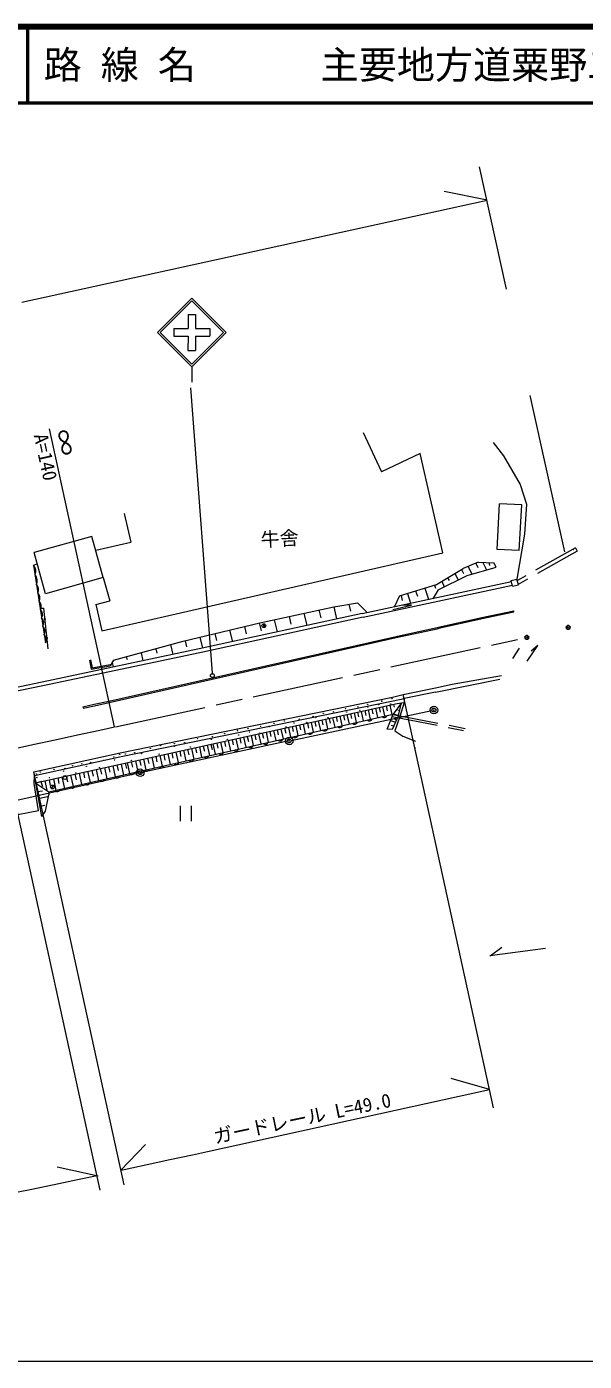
# Model space of a CAD drawing. Units: millimetres, scale not verified. Extents: x 39976 to 679596, y 19988 to 379774.
# Drawn here: x 178039 to 251197, y 204878 to 379774 of the extents above; entities that cross this region are included whole.
import ezdxf
from ezdxf.enums import TextEntityAlignment as Align

# ---------------------------------------------------------------- set-up
doc = ezdxf.new("R2010")
doc.units = ezdxf.units.MM
doc.header["$LTSCALE"] = 999.406
doc.header["$PDMODE"] = 32
doc.header["$PDSIZE"] = 500
doc.linetypes.add('CHAIN', pattern=[18.5, 12, -1.5, 3.5, -1.5])
doc.linetypes.add('DASHED', pattern=[7.5, 6, -1.5])
for name, color, linetype, lineweight in [('M-BGD', 7, 'Continuous', 13), ('M-BGD-HTXT', 7, 'Continuous', 13), ('M-BMK', 2, 'CHAIN', 13), ('M-BMK-ROW', 30, 'Continuous', 13), ('M-STR-HTXT', 7, 'Continuous', 13), ('M-STR-STRC', 7, 'Continuous', 13), ('M-TTL', 2, 'Continuous', 140), ('M-TTL-LINE', 7, 'Continuous', 50)]:
    doc.layers.add(name, color=color, linetype=linetype, lineweight=lineweight)
doc.layers.add('M-OTRS', color=6, linetype='Continuous')
doc.layers.add('M-TTL-TXT', color=7, linetype='Continuous')
doc.styles.add('ＭＳ ゴシック', font='')
doc.styles.get('ＭＳ ゴシック').set_extended_font_data('MS Gothic')

# ---------------------------------------------------------------- blocks, each defined once
blk = doc.blocks.new('ﾌﾟﾛｯﾄﾏｰｸ-03_1')
at = {"color": 30, "linetype": 'Continuous', "lineweight": 13}
blk.add_circle((0, 0), 0.5, dxfattribs=at)
at = {"color": 30}
blk.add_point((0, 0), dxfattribs=at)

msp = doc.modelspace()

# ---------------------------------------------------------------- linework, layer by layer
at = {"layer": 'M-BGD'}
for p, q in [((222187.9, 326605.8), (224597.9, 321453.5)), ((229663.9, 323823.1), (224597.9, 321453.5)), ((232632.6, 310813.9), (229663.9, 323823.1)), ((239217.7, 325298.3), (240603.9, 323528.3)), ((240603.9, 323528.3), (242792.9, 319799)), ((242792.9, 319799), (243601.3, 317189.4)), ((239749.2, 311279.8), (240073, 317255.7)), ((242986.1, 317097.8), (240073, 317255.7)), ((242662.3, 311122), (242986.1, 317097.8)), ((243601.3, 317189.4), (243358.1, 313251.9)), ((190830.8, 315972.9), (191690.6, 312205.3)), ((243358.1, 313251.9), (242363.2, 307394.4)), ((186586.2, 312986), (179014.1, 310876.6)), ((188094.6, 307571.5), (186586.2, 312986)), ((187095.8, 311156.8), (191690.6, 312205.3)), ((250023.2, 311496.4), (250269.7, 311061.3)), ((180522.4, 305462.1), (179014.1, 310876.6)), ((187885.2, 300602.5), (232632.6, 310813.9)), ((237247.2, 309588), (235301.4, 308770.8)), ((237247.2, 309588), (239338.5, 309536.9)), ((237875.3, 309572.7), (238356.9, 308584.2)), ((242662.3, 311122), (239749.2, 311279.8)), ((249790.1, 311279.9), (249804, 311258.9)), ((178934.6, 309214.9), (179428.1, 309390.3)), ((178934.6, 309214.9), (179339.1, 306669.9)), ((231803.2, 306691.7), (235301.4, 308770.8)), ((232008.9, 305970.6), (235832.4, 307865.5)), ((234206.1, 308119.8), (234641.9, 307275.5)), ((235104, 308653.5), (235348.7, 308135)), ((235832.4, 307865.5), (239614.8, 308942.3)), ((235966.7, 309050.2), (236443.7, 308039.5)), ((236978.8, 309475.3), (237233.3, 308919.8)), ((238681.2, 309552.9), (238753.1, 309166.8)), ((239614.8, 308942.3), (239338.5, 309536.9)), ((179339.1, 306669.9), (180504.9, 299025.2)), ((188094.6, 307571.5), (180522.4, 305462.1)), ((188094.6, 307571.5), (188937.9, 304544.1)), ((222056.3, 302886.8), (241637.4, 307083)), ((222161.7, 302398.3), (241751.2, 306596.4)), ((226948.7, 305175), (231803.2, 306691.7)), ((230268.7, 306212.3), (230754.9, 304750.9)), ((231521, 306603.5), (231666.8, 306194.8)), ((232492.5, 307101.4), (232813.9, 306369.6)), ((233262.6, 307559.1), (233446.4, 307195)), ((241606, 307217.4), (242363.2, 307394.4)), ((241788, 306438.9), (241606, 307217.4)), ((241788, 306438.9), (242545.2, 306615.8)), ((242545.2, 306615.8), (242363.2, 307394.4)), ((187124.4, 304038.9), (188937.9, 304544.1)), ((226948.7, 305175), (226279.8, 303791.9)), ((227158.6, 305240.6), (227307.3, 304577.8)), ((227999.8, 305503.4), (228395.8, 304245.3)), ((229060.3, 305834.7), (229291.4, 305131)), ((232008.9, 305970.6), (231361.1, 304880.8)), ((179985.3, 303564.4), (180233.2, 303554.2)), ((180233.2, 303554.2), (180805.9, 298246.6)), ((187124.4, 304038.9), (187885.2, 300602.5)), ((222056.3, 302886.8), (200658.4, 298231)), ((208613.6, 301650.2), (218320.4, 303760.2)), ((214413.2, 302910.9), (214796.2, 301307.1)), ((216366.8, 303335.5), (216610.4, 302315.5)), ((218320.4, 303760.2), (221451.2, 304272)), ((218320.4, 303760.2), (218703.2, 302157.2)), ((220298.2, 304083.5), (220517.4, 303165.6)), ((221451.2, 304272), (222704.6, 303025.7)), ((226068, 303385.5), (228505.9, 303949.1)), ((228505.9, 303949.1), (227354.8, 303986.1)), ((237761.9, 302347.9), (241935.7, 303229.9)), ((237792.9, 302201.3), (241966.6, 303083.1)), ((241966.6, 303083.1), (241935.7, 303229.9)), ((180396.3, 302043.1), (180374.9, 302241.8)), ((180374.9, 302241.8), (180399.6, 302236.5)), ((180407.4, 302052.3), (180387.6, 302235.2)), ((180419.3, 302053.6), (180396.3, 302043.1)), ((180399.6, 302236.5), (180420.8, 302226.7)), ((180400, 302232.5), (180418.9, 302057.6)), ((180430.4, 302062.9), (180412.4, 302229.8)), ((180437.9, 302067.7), (180419.3, 302053.6)), ((180420.8, 302226.7), (180442.8, 302209)), ((180425.6, 302219.2), (180441, 302076.1)), ((180455.6, 302089.7), (180437.9, 302067.7)), ((180451.6, 302089.3), (180438.8, 302208.6)), ((180442.8, 302209), (180456.8, 302190.4)), ((180452.8, 302189.9), (180461.4, 302110.4)), ((180465.4, 302110.9), (180455.6, 302089.7)), ((180456.8, 302190.4), (180467.3, 302167.4)), ((180470.8, 302135.6), (180465.4, 302110.9)), ((180467.3, 302167.4), (180470.8, 302135.6)), ((198572.7, 299248.7), (208613.6, 301650.2)), ((222161.7, 302398.3), (200763.2, 297742.4)), ((206608.7, 301170.7), (206842.8, 300190.3)), ((208552.7, 301635.6), (208796.3, 300615.3)), ((208999.9, 301158.2), (209188.9, 301093)), ((209241, 301244.2), (209080.4, 301299.6)), ((209286.6, 301376.4), (209097.7, 301441.6)), ((209188.9, 301093), (209286.6, 301376.4)), ((210506, 302061.6), (210889.1, 300457)), ((212459.6, 302486.2), (212703.3, 301465.4)), ((227076.7, 300011.3), (231869.3, 301024.2)), ((227107.7, 299864.6), (231900.2, 300877.5)), ((231869.3, 301024.2), (232416.9, 301179)), ((231900.2, 300877.5), (232455.8, 301033.6)), ((232416.9, 301179), (237179.4, 302221)), ((232448.9, 301032.5), (237211.4, 302074.5)), ((237179.4, 302221), (237761.9, 302347.9)), ((237211.4, 302074.5), (237792.9, 302201.3)), ((180642.9, 299757.7), (180667.5, 299752.4)), ((180664.3, 299559), (180642.9, 299757.7)), ((180675.3, 299568.2), (180655.6, 299751.1)), ((180687.3, 299569.5), (180664.3, 299559)), ((180667.5, 299752.4), (180688.7, 299742.6)), ((180668, 299748.4), (180686.8, 299573.5)), ((180698.4, 299578.8), (180680.4, 299745.7)), ((180705.9, 299583.6), (180687.3, 299569.5)), ((180688.7, 299742.6), (180710.8, 299724.9)), ((180693.6, 299735.1), (180709, 299592)), ((180723.6, 299605.6), (180705.9, 299583.6)), ((180719.6, 299605.2), (180706.7, 299724.4)), ((180710.8, 299724.9), (180724.8, 299706.3)), ((180720.8, 299705.8), (180729.4, 299626.3)), ((180733.4, 299626.8), (180723.6, 299605.6)), ((180724.8, 299706.3), (180735.3, 299683.3)), ((180738.8, 299651.5), (180733.4, 299626.8)), ((180735.3, 299683.3), (180738.8, 299651.5)), ((188832.6, 291400.5), (226502.5, 299875.3)), ((188876.7, 291205.5), (226530.9, 299733.9)), ((189427, 296752.9), (198572.7, 299248.7)), ((198832.8, 299310.9), (199026.7, 298498.6)), ((200776.7, 299775.8), (201121.6, 298331.8)), ((202720.7, 300240.8), (202935.8, 299340.2)), ((204664.7, 300705.7), (205028.6, 299181.9)), ((226500.2, 299874.8), (227076.7, 300011.3)), ((226530.9, 299733.9), (227107.7, 299864.6)), ((200658.4, 298231), (180054.3, 293870)), ((200763.2, 297742.4), (180156.2, 293380.8)), ((193046.4, 297724.9), (193297.6, 296673.1)), ((194972.2, 298266.1), (195114.4, 297670.5)), ((196901.5, 298792.6), (197209.9, 297501.1)), ((242657.3, 298343.3), (241758.5, 296978.5)), ((243677.3, 296626.4), (245079.6, 298698.7)), ((245079.6, 298698.7), (244211.2, 297942.3)), ((186279, 296764.6), (186510.2, 295588.8)), ((186426.1, 296793.5), (186628.8, 295762.6)), ((186510.2, 295588.8), (188998.7, 296038.8)), ((186628.8, 295762.6), (188972.1, 296186.3)), ((188972.1, 296186.3), (188998.7, 296038.8)), ((189427, 296752.9), (188998.7, 296038.8)), ((189242.1, 296444.7), (189385.3, 295845)), ((191113.6, 297213.2), (191202.1, 296842.5)), ((180054.3, 293870), (170169, 291845.6)), ((231679.7, 292576.5), (240109.6, 294256)), ((233844.5, 293594.1), (240337.5, 294744.2)), ((180156.2, 293380.8), (170269.3, 291356.1)), ((226038.3, 291920.9), (227438.9, 292240.5)), ((227438.9, 292240.5), (231687.7, 293133.2)), ((231679.7, 292576.5), (227547.2, 291752.6)), ((231687.7, 293133.2), (233844.5, 293594.1)), ((185388.1, 290647.3), (185430.8, 290452)), ((190325.6, 284616.9), (226038.3, 291920.9)), ((190425.7, 284127.3), (226138.4, 291431.3)), ((202472.2, 285782.6), (226634.3, 291074.8)), ((223323.6, 290349.7), (223460.6, 289724.2)), ((223792.2, 290452.3), (224059, 289234)), ((224261.9, 290555.2), (224399.2, 289928.3)), ((224731.5, 290658.1), (224997.1, 289445.4)), ((225202.2, 290761.2), (225339.8, 290132.9)), ((225672.8, 290864.2), (225937.2, 289657.2)), ((227213.1, 291164.5), (226126.6, 289699.9)), ((226138.4, 291431.3), (227547.2, 291752.6)), ((226144.5, 290967.6), (226228, 290586.1)), ((226616.1, 291070.9), (226622.3, 291042.6)), ((226634.3, 291074.8), (227547.1, 291216.2)), ((226814.8, 289493.6), (227213.1, 291164.5)), ((227547.1, 291216.2), (227000.5, 289358.5)), ((227547.2, 291752.6), (227547.1, 291216.2)), ((214312.5, 287037.8), (226126.6, 289699.9)), ((215347.1, 288602.6), (215625.1, 287333.6)), ((215820.9, 288706.4), (215959.6, 288073.3)), ((216294.7, 288810.2), (216571.4, 287546.8)), ((216766.3, 288913.5), (216904.4, 288283.2)), ((217237.9, 289016.8), (217513.4, 287759.1)), ((217709.6, 289120.1), (217847, 288492.6)), ((218181.2, 289223.4), (218455.5, 287971.3)), ((218650.7, 289326.2), (218787.5, 288701.6)), ((219120.2, 289429), (219393.2, 288182.7)), ((219587.6, 289531.4), (219723.8, 288909.6)), ((220055, 289633.8), (220327, 288392.1)), ((220520.7, 289735.8), (220656.8, 289114.3)), ((220986.3, 289837.8), (221258.9, 288593.4)), ((221453, 289940), (221589.4, 289317.1)), ((221919.6, 290042.2), (222188.9, 288812.6)), ((222387.3, 290144.6), (222524, 289520.4)), ((222854.9, 290247), (223123, 289023.1)), ((225321.9, 287724.3), (226126.6, 289699.9)), ((225786.6, 288834.4), (226432, 288623.2)), ((226814.8, 289493.6), (225973.1, 287667.5)), ((226816.8, 289502), (226126.6, 289699.9)), ((226292.9, 289013.3), (226555.7, 288931.5)), ((227000.5, 289358.5), (226330.8, 287502.4)), ((226745.5, 290259.6), (226988.4, 290221.8)), ((202498.4, 284375.6), (214312.5, 287037.8)), ((207476, 286878.6), (207764.4, 285562.2)), ((207969.7, 286986.7), (208113.5, 286330)), ((208463.3, 287094.9), (208750.3, 285784.4)), ((208954.7, 287202.5), (209097.9, 286548.8)), ((209446.2, 287310.1), (209731.9, 286005.6)), ((209935.4, 287417.3), (210077.9, 286766.5)), ((210424.6, 287524.4), (210709, 286225.8)), ((210911.5, 287631.1), (211053.4, 286983.2)), ((211398.5, 287737.8), (211681.7, 286445)), ((211883.3, 287843.9), (212024.6, 287199)), ((212368.1, 287950.1), (212650, 286663.2)), ((212850.8, 288055.8), (212991.4, 287413.8)), ((213333.4, 288161.5), (213614, 286880.4)), ((213813.8, 288266.8), (213953.8, 287627.6)), ((214294.2, 288372), (214573.6, 287096.6)), ((214871.2, 288498.4), (215010.5, 287862.4)), ((225973.1, 287667.5), (225321.9, 287724.3)), ((225872.6, 288257.5), (226188.2, 288134.3)), ((226330.8, 287502.4), (227373.5, 286819.9)), ((179987.6, 280873.2), (202472.2, 285782.6)), ((199665.4, 285169.8), (199964.3, 283801.2)), ((200178.6, 285281.8), (200327.6, 284599.6)), ((200691.9, 285393.9), (200988.9, 284033.5)), ((201202, 285505.3), (201350.1, 284827.1)), ((201712.2, 285616.7), (202007.4, 284264.3)), ((202219.3, 285727.4), (202366.5, 285053.2)), ((202472.2, 285782.6), (202767.1, 284436.2)), ((202977.1, 285893.2), (203124.2, 285221.5)), ((203482, 286003.8), (203775.6, 284663.4)), ((203984.6, 286113.9), (204131.1, 285445.2)), ((204487.3, 286224), (204779.5, 284889.7)), ((204987.7, 286333.6), (205133.5, 285667.9)), ((205488, 286443.2), (205779, 285114.9)), ((205986.2, 286552.3), (206131.3, 285889.6)), ((206484.3, 286661.4), (206773.9, 285339.1)), ((206980.2, 286770), (207124.6, 286110.3)), ((227373.5, 286819.9), (229038.9, 286149.3)), ((229027.1, 285191), (228910.9, 285285.8)), ((178965.8, 282145), (190325.6, 284616.9)), ((179054, 281652.9), (190425.7, 284127.3)), ((191731, 281935), (202498.4, 284375.6)), ((191768.2, 283445.4), (191924.4, 282729.9)), ((191952, 283485.5), (191983.2, 283492.4)), ((192306.5, 283563), (192618, 282136.1)), ((192841.6, 283679.8), (192996.9, 282968.5)), ((193376.7, 283796.6), (193686.4, 282378.2)), ((193908.6, 283912.8), (194063, 283205.7)), ((194440.5, 284028.9), (194748.3, 282618.9)), ((194969.2, 284144.4), (195122.7, 283441.5)), ((195498, 284259.8), (195804, 282858.2)), ((196023.6, 284374.6), (196176.1, 283675.9)), ((196549.2, 284489.4), (196853.4, 283096.1)), ((197071.7, 284603.4), (197223.3, 283908.9)), ((197594.1, 284717.5), (197896.5, 283332.5)), ((198113.5, 284830.9), (198264.3, 284140.5)), ((198632.9, 284944.3), (198933.5, 283567.6)), ((199149.1, 285057), (199299, 284370.7)), ((180020.7, 276259.8), (178965.8, 282145)), ((179041.6, 280585.6), (179054, 281652.9)), ((180963.6, 279494.4), (191731, 281935)), ((183800.2, 281705.7), (184126.5, 280211.3)), ((184360.6, 281828), (184523.2, 281083.1)), ((184921, 281950.4), (185245.3, 280464.9)), ((185478, 282072), (185639.7, 281331.5)), ((186035.1, 282193.6), (186357.5, 280717)), ((186588.8, 282314.5), (186749.5, 281578.4)), ((187142.5, 282435.4), (187463, 280967.6)), ((187693, 282555.6), (187852.8, 281823.9)), ((188243.4, 282675.8), (188562, 281216.7)), ((188790.6, 282795.3), (188949.4, 282067.9)), ((189337.8, 282914.8), (189654.5, 281464.3)), ((189881.7, 283033.5), (190039.6, 282310.5)), ((190425.6, 283152.3), (190740.4, 281710.5)), ((190966.3, 283270.3), (191123.2, 282551.6)), ((191229.9, 283327.9), (191543.3, 281892.5)), ((179582.7, 277011.3), (179041.6, 280585.6)), ((179987.6, 280873.2), (179238.5, 280623.6)), ((179238.5, 280623.6), (180963.6, 279494.4)), ((179272.7, 280634.9), (179287.1, 280591.8)), ((179890.4, 280840.8), (180096.9, 280221.2)), ((180411.1, 280965.7), (180693.8, 279671)), ((180978.2, 281089.5), (181143.8, 280331.1)), ((181600.2, 280269.3), (181354.5, 280354)), ((181373.1, 280009.3), (181477.4, 280311.7)), ((181545.3, 281213.3), (181875.5, 279701.1)), ((182109, 281336.4), (182273.6, 280582.5)), ((182672.7, 281459.5), (183001, 279956.2)), ((183236.5, 281582.6), (183400.1, 280833.2)), ((179434.9, 279528.1), (180119.2, 279648.1)), ((179596.8, 278625.1), (180930.5, 278934.7)), ((180521, 276962.3), (180966.2, 279106.9)), ((180963.6, 279494.4), (180966.2, 279106.9)), ((179582.7, 277011.3), (176867, 276473.8)), ((179775.6, 277627.2), (180423.4, 277753.2)), ((180020.7, 276259.8), (180521, 276962.3)), ((198184.5, 277678.8), (198184.5, 275679.9)), ((199683.6, 275679.9), (199683.6, 277678.8))]:
    msp.add_line(p, q, dxfattribs=at)
at = {"layer": 'M-BGD', "linetype": 'DASHED'}
for p, q in [((250023.2, 311496.4), (242412.1, 307185.1)), ((250269.7, 311061.3), (242530.7, 306677.6)), ((225986.7, 289356.5), (235356.7, 287552.3)), ((226102, 289639.7), (235582.1, 287814.3))]:
    msp.add_line(p, q, dxfattribs=at)
at = {"layer": 'M-BGD'}
for points in [[(185388.1, 290647.3), (186881.7, 290973.6), (188834, 291400.8)], [(185430.8, 290452), (186924.4, 290778.3), (188876.7, 291205.5)]]:
    msp.add_lwpolyline(points, dxfattribs=at)
for centre, radius in [((209146.5, 301276.8), 249.8), ((202399, 294737.2), 249.8), ((219868.3, 290406.5), 25), ((221500.1, 290641.9), 25), ((222771.4, 290956), 25), ((222795.2, 290628.5), 25), ((224223.2, 290934.2), 25), ((224630.1, 291386.7), 25), ((225778.4, 291013.5), 25), ((225949.2, 291707.1), 25), ((211827.4, 288778.5), 25), ((213807.1, 289030.7), 25), ((214784.6, 288625.2), 25), ((215597, 289394), 25), ((215970.1, 289219.7), 25), ((216964.5, 289788.9), 25), ((217572.4, 289237.2), 25), ((218309.6, 289986.3), 25), ((220034.1, 289961.7), 25), ((221747.4, 290168.9), 25), ((204024.8, 287114), 25), ((205699.4, 287539.8), 25), ((205836.5, 286945.2), 25), ((207058.6, 287778), 25), ((207272.2, 287339.4), 25), ((208613.7, 287196), 25), ((208711.4, 288074.5), 25), ((209849.9, 288069.5), 25), ((210488, 288465.1), 25), ((212044.6, 288019.5), 25), ((213113.4, 288540.2), 25), ((194262.9, 285190.1), 25), ((195603, 285571.7), 25), ((197408.4, 285450.8), 25), ((197418.9, 285812), 25), ((198763.3, 285941.2), 25), ((199507.5, 285388.1), 25), ((200452.7, 286476), 25), ((202251.7, 286402.8), 25), ((202391.6, 286742.2), 25), ((204371.9, 286401.4), 25), ((186431.4, 283375.9), 25), ((188158.8, 283623.9), 25), ((189472.2, 284060.3), 25), ((189563.6, 283663.9), 25), ((190232.6, 284413.7), 25), ((190996.5, 284446.7), 25), ((191785.6, 283627.3), 25), ((192205.2, 284645.6), 25), ((193110.3, 284493), 25), ((195441.4, 284441.7), 25), ((179291.5, 281847.6), 25), ((179839.6, 282114.7), 25), ((181615.5, 282437.2), 25), ((183058.6, 281380.8), 249.8), ((182860.7, 282212.9), 25), ((183082.8, 282592.4), 25), ((184068.1, 282936.7), 25), ((184487.6, 281971.1), 25), ((185277.5, 283203.7), 25), ((185867.1, 282863.6), 25), ((187610.6, 282695.6), 25), ((179382.1, 281383.1), 25), ((181038.5, 281359.2), 25), ((181418.7, 280141.6), 249.8)]:
    msp.add_circle(centre, radius, dxfattribs=at)
for centre, radius, start, end in [((178109.1, 308431.4), 1138.2, 334.55553, 43.50373), ((178311.2, 307158.9), 1138.2, 334.55553, 43.50373), ((178694.3, 306012.8), 920.6, 331.80083, 45.54073), ((178860.8, 304920.8), 920.6, 331.80083, 45.54073), ((179027.3, 303828.6), 920.6, 331.80083, 45.54073), ((179193.9, 302736.5), 920.6, 331.80083, 45.54073), ((179360.5, 301644.4), 920.6, 331.80083, 45.54073), ((179527, 300552.3), 920.6, 331.80083, 45.54073), ((179693.5, 299460.2), 920.6, 331.80083, 45.54073), ((221052.2, 288738.6), 377.6, 220.77123, 344.62626), ((223002.1, 289178), 377.6, 220.77123, 344.62626), ((224952, 289617.4), 377.6, 220.77123, 344.62626), ((213252.5, 286981.1), 377.6, 220.77123, 344.62626), ((215202.4, 287420.4), 377.6, 220.77123, 344.62626), ((217152.4, 287859.8), 377.6, 220.77123, 344.62626), ((219102.3, 288299.2), 377.6, 220.77123, 344.62626), ((205452.8, 285223.5), 377.6, 220.77123, 344.62626), ((207402.8, 285662.9), 377.6, 220.77123, 344.62626), ((209352.7, 286102.3), 377.6, 220.77123, 344.62626), ((211302.6, 286541.7), 377.6, 220.77123, 344.62626), ((197654.3, 283459.8), 377.6, 220.84379, 344.69882), ((199603.7, 283901.7), 377.6, 220.84379, 344.69882), ((201553, 284343.5), 377.6, 220.84379, 344.69882), ((203502.9, 284784.1), 377.6, 220.77123, 344.62626), ((189856.9, 281692.4), 377.6, 220.84379, 344.69882), ((191806.2, 282134.2), 377.6, 220.84379, 344.69882), ((193755.6, 282576.1), 377.6, 220.84379, 344.69882), ((195705, 283017.9), 377.6, 220.84379, 344.69882), ((184008.8, 280366.8), 377.6, 220.84379, 344.69882), ((185958.1, 280808.7), 377.6, 220.84379, 344.69882), ((187907.5, 281250.5), 377.6, 220.84379, 344.69882), ((182059.4, 279924.9), 377.6, 220.84379, 344.69882)]:
    msp.add_arc(centre, radius, start, end, dxfattribs=at)
at = {"layer": 'M-BGD-HTXT'}
msp.add_line((39976.3, 204878.3), (578656.3, 204878.3), dxfattribs=at)
at = {"layer": 'M-BMK'}
msp.add_line((189695.8, 288032.5), (243661.3, 299744.3), dxfattribs=at)
msp.add_lwpolyline([(175897.7, 285064.2), (178829.1, 285693.4), (181759.5, 286327.5), (184689.1, 286965.3), (187618.3, 287605.3), (189570.9, 288032.5)], dxfattribs=at)
at = {"layer": 'M-BMK-ROW'}
for p, q in [((212747.1, 286230.8), (231200.5, 290163.9)), ((212478.3, 286173.5), (192928.1, 282008)), ((192928.1, 282008), (173421.4, 277644.9))]:
    msp.add_line(p, q, dxfattribs=at)
for p in [(231469.3, 290221.2), (212478.3, 286173.5), (192928.1, 282008)]:
    msp.add_point(p, dxfattribs=at)
at = {"layer": 'M-OTRS'}
for p in [(249068.9, 301053.2), (243661.3, 299744.3)]:
    msp.add_point(p, dxfattribs=at)
at = {"layer": 'M-STR-HTXT'}
for p, q in [((241006.5, 345395), (237448.5, 361426.7)), ((177392.5, 343681.7), (238439.2, 357041.2)), ((238439.2, 357041.2), (232803.7, 358182.4)), ((248646.3, 310971.3), (244101.7, 331448.6)), ((189576.7, 288006.7), (181024.8, 327084.6)), ((239290.6, 238084.1), (227438.9, 292240.5)), ((190817.5, 227988.6), (178965.8, 282145)), ((187697, 227288.4), (175841.6, 281461.4)), ((246086.1, 258962.2), (238795.8, 258030.1)), ((238862.3, 257996.9), (240393.6, 259128.7)), ((238765.4, 240484), (233745.5, 241927.2)), ((201749.2, 232383.3), (238765.4, 240484)), ((190396.5, 229912.6), (193641.9, 233304.3)), ((187433.6, 229139.5), (182044.8, 230316.1))]:
    msp.add_line(p, q, dxfattribs=at)
for points in [[(190396.5, 229912.6), (190831.2, 230005.9), (193842.8, 230657.6), (196827.7, 231307.4), (199786.3, 231953.8), (201747.2, 232382.9)], [(175368.5, 226771.7), (178515.9, 227410), (181636, 228054.3), (184728.9, 228702.9), (187269.3, 229242.5)]]:
    msp.add_lwpolyline(points, dxfattribs=at)
at = {"layer": 'M-STR-STRC'}
for p, q in [((199703.4, 335208.1), (199703.4, 333209.3)), ((202434.5, 295061.9), (199560.1, 332439.9))]:
    msp.add_line(p, q, dxfattribs=at)
at = {"layer": 'M-TTL'}
msp.add_line((679596.3, 379774.4), (39976.3, 379774.4), dxfattribs=at)
at = {"layer": 'M-TTL-LINE'}
for p, q in [((178144.2, 379774.4), (178144.2, 369780.3)), ((39976.3, 369780.3), (679596.3, 369780.3))]:
    msp.add_line(p, q, dxfattribs=at)

# ---------------------------------------------------------------- block references
at = {"layer": 'M-BMK-ROW', "xscale": 999.4063, "yscale": 999.4063}
for p in [(231469.3, 290221.2), (212478.3, 286173.5), (192928.1, 282008)]:
    msp.add_blockref('ﾌﾟﾛｯﾄﾏｰｸ-03_1', p, dxfattribs=at)

# ---------------------------------------------------------------- texts
at = {"layer": 'M-BGD', "style": 'ＭＳ ゴシック'}
msp.add_text('牛舎', height=1832, rotation=2.866, dxfattribs=at).set_placement((208805.5, 311102.7), align=Align.BOTTOM_LEFT)
at = {"layer": 'M-STR-HTXT', "style": 'ＭＳ ゴシック'}
for s, height, rotation, p in [('A=140', 1832, 282.344, (179752.7, 320010.4)), ('∞', 2564, 282.344, (181417.1, 323139.5)), ('ガードレール L=49.0', 1832, 11.785, (226099.4, 237708.1))]:
    msp.add_text(s, height=height, rotation=rotation, dxfattribs=at).set_placement(p, align=Align.BOTTOM_RIGHT)
at = {"layer": 'M-TTL-TXT', "style": 'ＭＳ ゴシック'}
for s, p in [('路 線 名', (180272.5, 374777.4)), ('主要地方道粟野二見線', (216605.3, 374777.4))]:
    msp.add_text(s, height=3664, dxfattribs=at).set_placement(p, align=Align.MIDDLE_LEFT)

# ---------------------------------------------------------------- wipeouts: each hides what was drawn before it
msp.add_wipeout([(197344.8, 340205.4), (199204.3, 340205.3), (199204.9, 342064.2), (200204.3, 342063.9), (200203.8, 340205.3), (202062, 340205.2), (202062, 339205.8), (200203.5, 339205.9), (200202.9, 337346.7), (199203.5, 337347), (199204.1, 339205.9), (197344.8, 339206), (197344.8, 339705.7)])

# ---------------------------------------------------------------- next in the draw order: linework, layer by layer
at = {"layer": 'M-STR-STRC'}
for p, q in [((195205.7, 339705.8), (199703, 344203.1)), ((195559, 339705.8), (199703, 343849.8)), ((204200.7, 339705.5), (199703, 344203.1)), ((203847.4, 339705.5), (199703, 343849.8)), ((199204.9, 342064.2), (199204.3, 340205.3)), ((199204.9, 342064.2), (200204.3, 342063.9)), ((200204.3, 342063.9), (200203.8, 340205.3)), ((195205.7, 339705.8), (199703, 335207.8)), ((195559, 339705.8), (199703, 335561.2)), ((197344.8, 340205.4), (197344.8, 339206)), ((197344.8, 340205.4), (199204.3, 340205.3)), ((199703, 335561.2), (203847.4, 339705.5)), ((199703.4, 335208.1), (204200.7, 339705.5)), ((200203.8, 340205.3), (202062, 340205.2)), ((202062, 340205.2), (202062, 339205.8)), ((197344.8, 339206), (199204.1, 339205.9)), ((199204.1, 339205.9), (199203.5, 337347)), ((200203.5, 339205.9), (200202.9, 337346.7)), ((200203.5, 339205.9), (202062, 339205.8)), ((199203.5, 337347), (200202.9, 337346.7))]:
    msp.add_line(p, q, dxfattribs=at)

doc.saveas('drawing.dxf')
